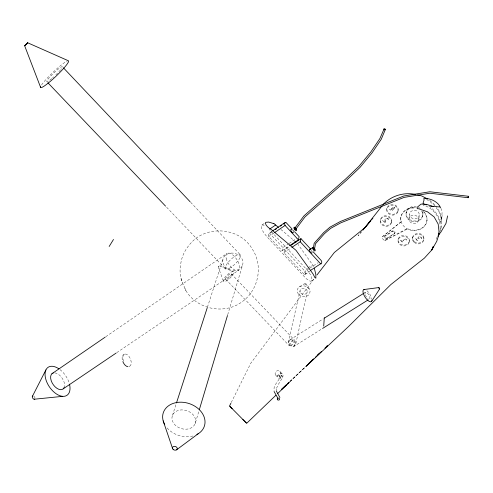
<?xml version="1.0" encoding="UTF-8"?>
<svg xmlns="http://www.w3.org/2000/svg" width="493" height="493" viewBox="0 0 493 493"><rect width="100%" height="100%" fill="white"/><g stroke="black" fill="none" stroke-linecap="round" stroke-linejoin="round"><path stroke-width="0.37" stroke-dasharray="2.46 1.85" d="M439.633 232.283C443.262 224.253 442.258 214.338 436.743 207.405M426.92 221.043L426.956 220.642M440.027 228.481C441.124 217.937 433.193 207.756 423.21 205.162M423.888 239.025L423.968 238.205M313.844 266.547L297.988 244.368M422.674 216.31L422.754 215.509M422.865 214.412L422.945 213.617M418.748 219.989A4.936 4.24 5.1 0 0 411.932 215.392A4.936 4.24 5.1 0 0 410.879 222.657A4.936 4.24 5.1 0 0 418.748 219.989L419.253 215.188A4.912 4.221 5 0 0 412.481 210.616A4.912 4.221 5 0 0 411.427 217.851A4.912 4.221 5 0 0 419.253 215.188M412.475 239.08L412.561 238.267M412.61 237.817L412.703 237.004M409.172 242.365A5.694 4.844 6.2 0 0 401.949 236.443A5.694 4.844 6.2 0 0 399.768 244.565A5.694 4.844 6.2 0 0 409.172 242.365L409.264 241.552A5.688 4.838 6.2 0 0 402.054 235.629A5.688 4.838 6.2 0 0 399.866 243.752A5.688 4.838 6.2 0 0 409.264 241.552M424.3 212.206A13.163 11.296 5.1 0 1 424.405 225.967A13.163 11.296 5.1 0 1 408.993 229.27L407.508 228.512L407.458 228.918L384.799 240.738L383.024 239.234L381.761 237.398L382.63 236.461L401.37 221.64L400.908 220.217A13.163 11.296 5.1 0 1 415.507 207.713M408.956 218.719L409.517 213.931M406.109 212.81L406.207 212.021M401.37 221.64L381.761 237.398M400.809 217.666L400.864 217.265M398.085 239.906L398.19 239.093M440.921 208.329C443.614 213.235 440.797 218.381 440.212 223.434C439.713 215.774 434.234 209.876 428.331 205.599M398.011 211.423A5.743 4.955 6.5 0 0 390.696 205.39A5.743 4.955 6.5 0 0 388.527 213.722A5.743 4.955 6.5 0 0 398.011 211.423L398.116 210.628A5.743 4.955 6.5 0 0 390.807 204.601A5.743 4.955 6.5 0 0 388.644 212.927A5.743 4.955 6.5 0 0 398.116 210.628M394.32 233.682L394.375 233.275A1.627 1.393 6.8 0 0 394.64 231.328A1.627 1.393 6.8 0 0 392.354 231.026L385.162 236.061A1.621 1.387 7.3 0 0 384.904 238.002A1.621 1.387 7.3 0 0 387.184 238.304L394.32 233.682A1.627 1.393 6.8 0 0 394.585 231.728A1.627 1.393 6.8 0 0 392.299 231.433L385.162 236.061M394.924 232.77L394.979 232.363M392.299 231.433L392.354 231.026M391.528 222.682A5.713 4.905 7.1 0 0 384.25 216.698A5.713 4.905 7.1 0 0 382.118 224.937A5.713 4.905 7.1 0 0 391.528 222.682L391.639 221.881A5.706 4.899 7.1 0 0 384.367 215.897A5.706 4.899 7.1 0 0 382.235 224.136A5.706 4.899 7.1 0 0 391.639 221.881M387.184 238.304L394.375 233.275M385.594 240.227L385.649 239.82L407.508 228.512M384.565 236.973L384.62 236.566M386.808 208.958L386.925 208.163M380.393 220.217L380.516 219.416M223.267 280.881L218.208 266.855L218.769 266.084L219.342 265.838L233.553 271.717M295.837 343.609L307.219 291.776M284.732 249.538L283.925 252.675L304.292 274.496L305.099 274.521L305.518 272.666L305.019 271.298L284.732 249.538L289.101 246.605M288.232 342.518L300.009 290.784M271.926 231.34L268.808 233.466L268.377 235.013L268.833 236.504L282.113 250.734L282.927 247.603L288.541 243.825M440.859 219.65L442.116 215.453L441.395 220.525L440.212 223.434M195.105 423.789A12.085 9.379 17.8 0 0 181.233 409.917A12.085 9.379 17.8 0 0 175.052 424.96A12.085 9.379 17.8 0 0 195.105 423.789L199.067 410.527M227.704 314.756L242.464 265.394A10.254 8.603 17.3 0 0 230.847 253.082A10.254 8.603 17.3 0 0 225.283 266.916A10.254 8.603 17.3 0 0 242.464 265.394M172.458 415.396L176.235 403.705M207.417 307.231L223.243 258.264M436.151 239.376L437.014 237.262M439.91 230.219L441.642 225.985M231.242 402.547L250.771 363.267L314.214 278.582M264.137 223.483L261.345 225.782C261.235 230.169 264.531 233.787 267.157 236.991L306.245 278.681L309.493 280.874L310.744 281.195L311.625 280.955L312.075 280.166C312.032 275.821 308.889 272.228 306.258 269.049L269.289 229.362M361.498 231.679L358.078 235.753L361.406 231.889M384.799 240.738L385.649 239.82M280.979 376.843L281.355 376.387A1.152 1.035 -44.5 0 0 280.307 374.926L279.777 375.167A1.152 1.029 -51.6 0 0 280.733 377.003L280.979 376.843A1.152 1.035 -44.5 0 1 279.389 376.584A1.152 1.035 -44.5 0 1 280.03 375.007M290.167 381.545L305.044 367.254M289.644 381.687L305.229 366.823M290.204 381.286L305.247 367.168M105.798 336.713L226.774 253.599M272.185 231.71L269.689 233.411L268.808 233.466M273.831 233.097L268.833 236.504L269.689 233.411L282.927 247.603M116.736 352.649L238.926 270.053M289.169 243.406L296.657 238.365M282.113 250.734L289.003 246.112M283.925 252.675L291.443 247.64M306.258 269.049L307.533 268.21M308.168 267.791L312.636 264.858M309.401 268.426L305.019 271.298L304.292 274.496L309.314 271.205M310.029 268.013L318.164 262.677M305.099 274.521L309.493 271.643M311.625 280.955L314.645 278.983M290.13 339.732L323.248 318.848M364.161 293.045L365.461 292.226M293.933 346.4A3.852 1.725 57.7 0 0 292.509 340.885A3.852 1.725 57.7 0 0 289.644 341.914A3.852 1.725 57.7 0 0 293.933 346.4L321.935 328.856M299.43 286.821L304.791 283.493M124.618 354.085C121.586 354.874 121.746 358.713 122.671 361.061M128.741 366.626L129.468 366.311M261.863 225.048L262.818 224.876L265.197 225.88M426.414 199.511L428.965 200.694L435.097 206.006M281.102 375.111L282.378 376.332L282.353 378.254L279.759 381.847L276.111 388.983L276.24 388.527L276.339 390.82M279.679 376.917L280.474 377.57L280.11 376.862C280.067 379.216 274.737 383.911 274.065 387.886L274.071 391.3M280.856 229.424L294.198 240.683M429.643 200.207L435.183 205.051L436.348 206.814M279.864 371.432A2.81 2.527 -44.5 0 1 278.175 375.894A2.81 2.527 -44.5 0 1 275.285 372.603A2.81 2.527 -44.5 0 1 279.864 371.432L282.477 374.113A2.829 2.539 -44.5 0 1 280.776 378.599A2.829 2.539 -44.5 0 1 277.873 375.29A2.829 2.539 -44.5 0 1 282.477 374.113M275.686 375.191L278.274 377.891M225.714 279.291L289.274 345.729M231.34 273.855L294.789 340.398M166.628 207.257L225.48 268.95M190.606 202.266L240.22 254.708M292.522 229.516L294.05 231.174M185.904 290.642C197.218 309.616 225.054 315.076 242.55 301.439C258.455 289.884 263.422 265.875 252.422 249.31C241.379 229.701 213.605 225.276 195.875 238.329C187.919 244.904 181.677 254.203 180.666 264.649C178.645 273.72 181.997 282.581 185.904 290.642L184.29 286.741M436.287 207.793L439.355 212.495L441.272 218.719M305.882 283.765L309.475 289.336M219.342 265.838L218.208 266.855M180.925 278.582L182.872 283.29M51.685 78.603A10.784 1.374 -43.7 0 1 47.544 79.848A10.784 1.374 -43.7 0 1 58.661 68.78A10.784 1.374 -43.7 0 1 60.929 69.408M60.497 69.932A10.784 1.374 -43.7 0 1 55.752 74.948M53.688 76.871A10.784 1.374 -43.7 0 1 52.671 77.771M41.572 84.975A19.289 2.459 -43.7 0 1 54.322 71.066A19.289 2.459 -43.7 0 1 67.405 60.941M59.973 369.59A16.904 9.86 56 0 1 69.328 383.48M33.82 396.206A1.836 1.103 56.1 0 1 35.021 398.091M54.785 372.868A9.453 5.515 56 0 1 62.401 378.538A9.453 5.515 56 0 1 64.139 387.553M192.892 436.003A21.606 16.768 17.8 0 1 166.351 427.037M123.57 361.283A6.582 3.611 66.6 0 1 124.914 354.017A6.582 3.611 66.6 0 1 130.855 360.18A6.582 3.611 66.6 0 1 128.488 366.391M292.737 230.453A2.058 0.85 55.8 0 1 293.421 231.809M311.04 250.191A2.052 0.838 56.2 0 1 312.057 251.941M366.872 290.716A7.118 2.798 57.3 0 1 371.919 299.337M365.128 294.358A3.981 1.565 57.3 0 1 366.7 292.565A3.981 1.565 57.3 0 1 369.923 297.47A3.981 1.565 57.3 0 1 367.796 298.419M366.496 297.008A3.981 1.565 57.3 0 1 365.461 295.233M387.239 237.897A1.621 1.387 7.3 0 1 384.965 237.595A1.621 1.387 7.3 0 1 385.218 235.66M422.858 211.257A13.169 11.302 5.1 0 1 424.96 225.652A13.169 11.302 5.1 0 1 408.943 229.676C405 228.148 401.678 224.857 400.858 220.617A13.169 11.302 5.1 0 1 415.463 208.114M421.54 210.77A8.486 7.296 5 0 1 416.961 221.554A8.486 7.296 5 0 1 405.93 214.683A8.486 7.296 5 0 1 416.203 207.442M422.563 211.725A8.48 7.29 5 0 1 415.599 221.006A8.48 7.29 5 0 1 406.022 213.253A8.48 7.29 5 0 1 416.289 206.653M418.372 207.35A8.48 7.29 5 0 1 420.196 208.484M385.107 221.394C385.101 224.697 383.751 218.947 382.642 220.426L384.934 222.978L385.378 222.694C383.856 218.578 388.595 216.612 388.293 220.581C390 216.908 383.468 217.438 385.107 221.394M421.213 238.144L421.207 238.612L421.564 238.476A2.101 1.787 5.1 0 0 421.312 237.336L419.457 236.492A1.35 1.146 5.1 0 0 418.686 236.923L418.483 237.94C411.144 237.127 421.996 244.103 416.579 239.74A1.522 1.294 5.2 0 1 416.4 239C416.456 236.554 420.424 240.011 418.865 237.934C418.514 236.227 421.305 236.683 421.213 238.144M394.819 207.177L392.909 210.794L391.325 209.026L390.37 209.654C392.064 211.879 388.355 208.225 390.129 209.383L391.085 208.755L390.875 208.249L391.387 208.557L394.32 206.622L394.819 207.177M394.382 207.233L392.958 210.314L391.627 208.822L394.382 207.233M400.643 240.251L402.664 242.679L401.992 241.484L405.801 239.037L406.657 240.128L405.979 238.513L401.758 241.225L400.643 240.251M229.356 268.291A10.254 3.094 -43.5 0 0 240.59 255.466A10.254 3.094 -43.5 0 0 228.653 261.771A10.254 3.094 -43.5 0 0 229.356 268.291M226.182 258.418A10.254 4.64 55.7 0 0 237.86 270.639A10.254 4.64 55.7 0 0 234.44 256.483A10.254 4.64 55.7 0 0 226.182 258.418M226.121 281.035A6.988 2.145 -43.7 0 0 233.799 272.253A6.988 2.145 -43.7 0 0 225.689 276.456A6.988 2.145 -43.7 0 0 226.121 281.035M227.174 279.069A3.907 1.202 -43.7 0 0 231.476 274.157A3.907 1.202 -43.7 0 0 226.946 276.499A3.907 1.202 -43.7 0 0 227.174 279.069M290.821 345.636A3.839 1.411 -43.6 0 0 294.962 340.737A3.839 1.411 -43.6 0 0 290.322 342.826A3.839 1.411 -43.6 0 0 290.821 345.636M289.126 344.878A3.852 3.131 13.3 0 0 295.627 344.397A3.852 3.131 13.3 0 0 291.345 339.899A3.852 3.131 13.3 0 0 289.126 344.878M298.672 294.45A6.514 5.423 12.8 0 0 309.696 293.532A6.514 5.423 12.8 0 0 302.486 285.804A6.514 5.423 12.8 0 0 298.672 294.45M304.705 284.332A0.709 0.592 12.7 0 0 305.913 284.227A0.709 0.592 12.7 0 0 305.124 283.383A0.709 0.592 12.7 0 0 304.705 284.332M300.853 293.058A3.642 3.032 12.8 0 0 307.016 292.54A3.642 3.032 12.8 0 0 302.979 288.22A3.642 3.032 12.8 0 0 300.853 293.058M414.366 241.681A5.713 4.862 5.2 0 0 423.82 239.469A5.713 4.862 5.2 0 0 416.61 233.528A5.713 4.862 5.2 0 0 414.366 241.681M414.274 242.501A5.719 4.862 5.2 0 0 423.74 240.288A5.719 4.862 5.2 0 0 416.523 234.341A5.719 4.862 5.2 0 0 414.274 242.501"/><path stroke-width="0.74" d="M24.65 45.775L27.731 42.811L24.65 45.775L40.672 87.532M323.716 326.07L324.302 317.658M279.919 397.586L276.388 391.091M313.271 248.472L314.195 243.259L323.636 232.61L329.996 227.144L340.201 221.579L403.829 195.968L429.902 191.765L468.338 196.257L468.14 197.718L429.834 193.231L404.161 197.366L340.718 222.873L330.674 228.345L324.517 233.62L315.44 243.819L314.522 249.076M447.601 215.922L445.962 223.465L440.711 232.345L438.332 235.05L439.041 231.747L438.178 224.112L434.136 216.926L427.523 211.817L418.699 208.773L417.281 208.681L417.035 207.405L421.09 204.084L426.55 204.379L433.242 206.561L430.746 206.197L439.719 206.955M278.539 227.464L273.948 223.588M292.072 247.221L300.212 241.761L300.958 238.643L310.867 249.347M289.631 245.687L298.394 239.801L299.152 236.689L294.561 231.722M284.979 222.54L272.549 230.915M199.289 409.794L227.483 315.489M439.325 233.226L436.78 241.194L431.813 249.951L424.374 258.141L390.838 284.572L348.693 326.384L305.802 366.644M176.469 402.972L207.177 307.965M438.332 235.05L438.733 233.873M371.63 301.322L379.678 288.886L379.511 288.165L378.815 287.579L363.883 289.539M468.338 196.257L468.14 197.718M433.261 246.426L431.813 249.951L433.335 246.555M295.165 229.263L295.763 229.245L304.994 216.932L346.85 179.927L359.958 167.454L372.067 152.848L381.231 139.297L385.31 129.554A0.869 0.542 21.5 0 0 385.199 129.123L384.737 128.784A0.721 0.45 21.5 0 0 384.183 128.728L379.9 138.539L370.89 151.869L358.861 166.394L345.833 178.811L303.934 215.897L294.728 228.197M437.889 236.375L439.103 233.664M229.528 405.998L230.903 403.237M32.384 396.36L45.917 369.916M385.31 129.554L384.996 129.813A0.721 0.45 21.5 0 1 384.441 129.758L383.979 129.412A0.869 0.542 21.5 0 1 383.868 128.987M295.763 229.245L295.818 229.14A0.813 0.487 36.6 0 0 295.745 228.715L295.64 228.567M109.15 246.494L113.495 239.469M316.987 274.958L334.34 252.49L365.208 227.464L370.964 220.537M382.272 205.63L362.83 230.231M371.919 219.385L372.881 218.226M363.945 228.77L370.798 220.617M246.679 423.308L275.846 395.306M277.497 393.722L289.613 382.075M306.147 366.194L313.862 358.781M315.514 357.197L319.372 353.487M320.475 352.427L321.578 351.373M324.887 348.194L327.087 346.08M286.304 384.873L281.293 389.649L286.304 384.947M287.413 383.813L288.528 382.747M309.123 363.107L313.018 359.391M317.474 355.145L320.253 352.489M326.378 346.647L327.488 345.587M287.419 383.899L288.534 382.851M383.221 204.416C391.417 195.622 404.42 191.839 416.074 194.569M379.678 288.886L379.031 288.522L378.815 287.579M176.494 449.869L198.112 433.815M51.962 373.7L105.169 337.15M269.924 228.925L275.636 225.018M275.297 229.584L276.542 228.727M280.283 226.176L281.528 225.326M283.395 224.05L285.885 222.349L292.01 228.968M274.453 232.665L285.077 225.424L284.615 223.933M63.283 388.792L116.102 353.08M290.346 245.767L300.958 238.643M309.592 249.6L312.722 247.523M310.572 270.38L320.623 263.804L321.418 263.835L321.806 261.993L321.294 260.618L312.95 251.603M324.548 318.028L363.514 293.458M322.582 328.443L368.166 299.88M242.876 419.5L246.383 423.019L229.818 406.294L232.067 408.531L230.693 407.156M34.202 399.225L62.74 396.347M313.776 248.46A0.894 0.364 56.2 0 0 313.289 248.41A0.894 0.364 56.2 0 0 313.486 249.181L314.398 249.261A1.177 0.524 9.7 0 0 314.522 248.977L314.251 248.7M417.46 194.901L421.62 195.912L427.733 199.03M127.761 366.706C125.29 366.139 123.786 363.779 122.837 361.603M426.279 204.909L422.957 203.572L424.029 200.072L423.918 198.235C430.5 198.396 437.895 201.409 440.619 207.787M313.591 249.335L313.622 249.347A0.894 0.364 56.2 0 0 314.3 249.834A0.894 0.364 56.2 0 0 314.312 249.162M295.017 228.21L294.9 228.16A0.764 0.314 55.7 0 0 294.691 228.462A0.764 0.314 55.7 0 0 295.085 229.19L295.215 229.313A0.764 0.314 55.7 0 0 295.597 228.912M27.731 42.811L68.465 60.805A19.289 2.459 -43.7 0 1 54.865 77.309A19.289 2.459 -43.7 0 1 40.654 86.676M273.929 223.686L268.765 222.078L265.844 222.312L265.326 223.039C266.251 227.563 271.514 228.937 274.348 232.086L296.016 250.333L313.08 274.003L314.787 277.436L315.859 278.2L315.834 274.472L314.368 268.402M294.777 241.169L295.936 242.149M47.858 82.75L165.568 206.142M63.4 67.806L190.076 201.705M285.077 225.424L298.394 239.801M300.212 241.761L320.623 263.804M277.725 398.017L274.12 391.565M163.183 420.874L172.532 448.396M69.495 384.127A16.904 9.86 56 0 1 59.536 395.589A16.904 9.86 56 0 1 45.054 374.662A16.904 9.86 56 0 1 58.907 368.819M34.763 399.047A1.836 1.103 56.1 0 1 32.698 398.128A1.836 1.103 56.1 0 1 32.809 395.971M64.139 387.553A9.453 5.515 56 0 1 53.497 385.008A9.453 5.515 56 0 1 53.226 373.004M164.767 424.658A21.606 16.768 17.8 0 1 173.228 403.391A21.606 16.768 17.8 0 1 201.397 412.012A21.606 16.768 17.8 0 1 196.91 434.487M293.471 232.517A2.058 0.85 55.8 0 1 292.115 232.345A2.058 0.85 55.8 0 1 290.802 230.083A2.058 0.85 55.8 0 1 291.702 229.467M295.855 228.345A2.064 0.844 55.7 0 1 296.114 230.73A2.064 0.844 55.7 0 1 293.945 228.099A2.064 0.844 55.7 0 1 295.517 227.939M312.118 252.662A2.052 0.838 56.2 0 1 310.8 252.521A2.052 0.838 56.2 0 1 309.487 250.265A2.052 0.838 56.2 0 1 310.35 249.624M314.164 248.121A2.052 0.832 56.2 0 1 315.021 250.9A2.052 0.832 56.2 0 1 312.772 248.749A2.052 0.832 56.2 0 1 313.813 247.788M371.925 300.49A7.118 2.798 57.3 0 1 365.202 297.328A7.118 2.798 57.3 0 1 364.721 289.527M173.111 449.339A2.44 1.867 17.9 0 0 177.147 449.117A2.44 1.867 17.9 0 0 174.331 446.344A2.44 1.867 17.9 0 0 173.111 449.339M277.621 399.774A1.183 0.968 12.1 0 0 279.568 399.422A1.183 0.968 12.1 0 0 278.083 398.165A1.183 0.968 12.1 0 0 277.621 399.774"/></g></svg>
